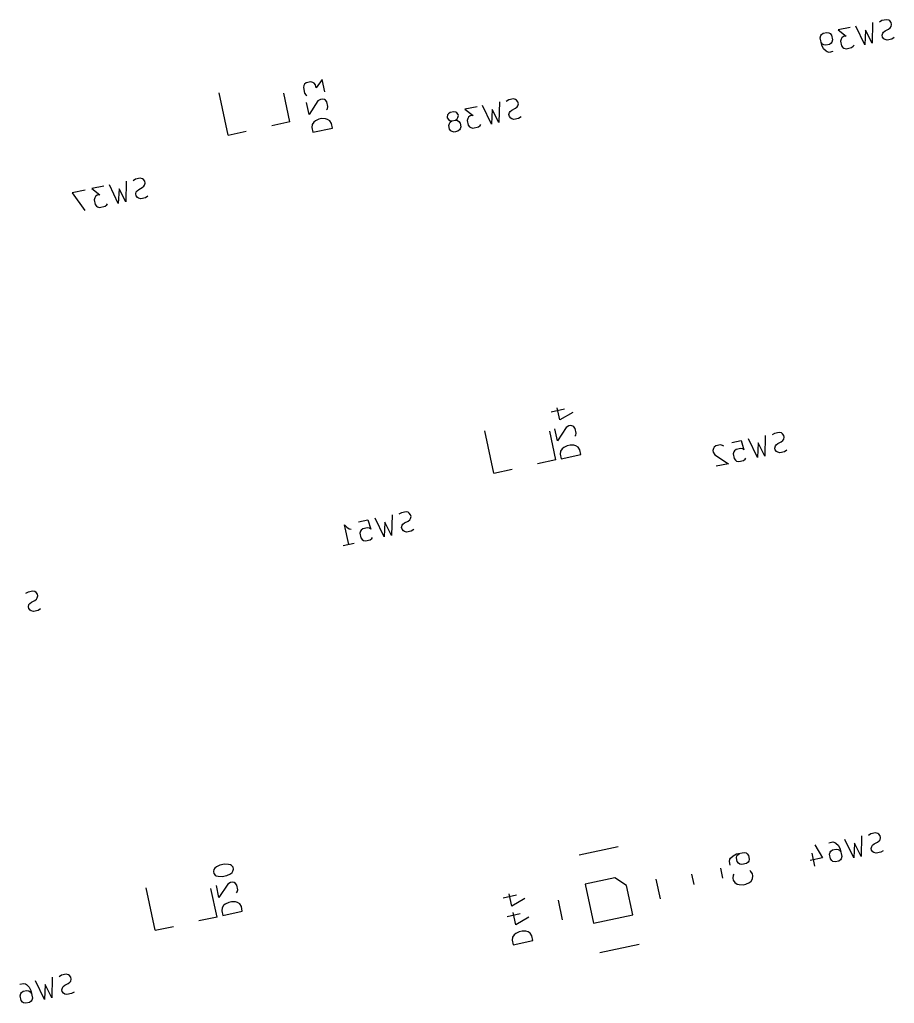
# Model space of a CAD drawing. Extents: x 27 to 362, y 19 to 136.
# Drawn here: x 225.57 to 269.24, y 28.12 to 77.24 of the extents above; entities that cross this region are included whole.
import ezdxf

# ---------------------------------------------------------------- set-up
doc = ezdxf.new("R2010")
doc.units = 0
doc.layers.add('BLACK', color=7, linetype='CONTINUOUS')

msp = doc.modelspace()

# ---------------------------------------------------------------- linework, layer by layer
at = {"layer": 'BLACK', "linetype": 'CONTINUOUS'}
for p, q in [((268.627, 77.1888), (268.497, 77.1125)), ((268.86, 77.2383), (268.627, 77.1888)), ((268.963, 77.2115), (268.86, 77.2383)), ((269.02, 77.1748), (268.963, 77.2115)), ((269.086, 77.0916), (269.02, 77.1748)), ((267.043, 76.8522), (266.438, 76.7234)), ((266.438, 76.7234), (266.843, 76.4201)), ((267.764, 75.9829), (267.323, 76.9116)), ((267.802, 76.7212), (267.764, 75.9829)), ((268.136, 76.0621), (267.802, 76.7212)), ((268.161, 77.0898), (268.136, 76.0621)), ((268.663, 76.5635), (268.699, 76.6199)), ((268.699, 76.6199), (268.783, 76.6863)), ((268.783, 76.6863), (268.959, 76.7725)), ((268.959, 76.7725), (269.042, 76.8389)), ((269.042, 76.8389), (269.079, 76.8954)), ((269.079, 76.8954), (269.106, 76.9984)), ((269.106, 76.9984), (269.086, 77.0916)), ((265.546, 76.3391), (265.573, 76.4422)), ((265.625, 75.9665), (265.546, 76.3391)), ((265.573, 76.4422), (265.609, 76.4987)), ((265.609, 76.4987), (265.693, 76.565)), ((265.693, 76.565), (265.879, 76.6046)), ((265.879, 76.6046), (265.982, 76.5779)), ((265.982, 76.5779), (266.039, 76.5412)), ((266.039, 76.5412), (266.105, 76.4579)), ((266.105, 76.4579), (266.154, 76.225)), ((266.154, 76.225), (266.128, 76.122)), ((266.584, 76.2676), (266.557, 76.1645)), ((266.557, 76.1645), (266.606, 75.9316)), ((266.62, 76.324), (266.584, 76.2676)), ((266.703, 76.3904), (266.62, 76.324)), ((266.843, 76.4201), (266.703, 76.3904)), ((268.636, 76.4604), (268.663, 76.5635)), ((268.656, 76.3672), (268.636, 76.4604)), ((268.722, 76.284), (268.656, 76.3672)), ((268.779, 76.2473), (268.722, 76.284)), ((268.882, 76.2205), (268.779, 76.2473)), ((269.115, 76.27), (268.882, 76.2205)), ((269.244, 76.3463), (269.115, 76.27)), ((265.662, 76.023), (265.595, 76.1062)), ((265.711, 75.7901), (265.625, 75.9665)), ((265.718, 75.9863), (265.662, 76.023)), ((265.834, 75.6701), (265.711, 75.7901)), ((265.821, 75.9595), (265.718, 75.9863)), ((266.008, 75.9991), (265.821, 75.9595)), ((265.891, 75.6335), (265.834, 75.6701)), ((266.18, 75.6463), (265.994, 75.6067)), ((266.091, 76.0655), (266.008, 75.9991)), ((266.128, 76.122), (266.091, 76.0655)), ((266.606, 75.9316), (266.673, 75.8484)), ((266.673, 75.8484), (266.729, 75.8117)), ((266.729, 75.8117), (266.832, 75.7849)), ((266.832, 75.7849), (267.112, 75.8443)), ((267.112, 75.8443), (267.195, 75.9107)), ((267.195, 75.9107), (267.232, 75.9672)), ((265.994, 75.6067), (265.891, 75.6335)), ((240.673, 74.2482), (240.37, 73.8429)), ((240.802, 73.6427), (240.673, 74.2482)), ((239.762, 73.957), (239.735, 73.854)), ((239.735, 73.854), (239.794, 73.5745)), ((239.798, 74.0135), (239.762, 73.957)), ((239.881, 74.0799), (239.798, 74.0135)), ((240.114, 74.1294), (239.881, 74.0799)), ((240.217, 74.1026), (240.114, 74.1294)), ((240.274, 74.0659), (240.217, 74.1026)), ((240.34, 73.9827), (240.274, 74.0659)), ((240.37, 73.8429), (240.34, 73.9827)), ((235.975, 71.4755), (235.526, 73.5883)), ((239.066, 72.1325), (238.763, 73.5606)), ((239.794, 73.5745), (239.861, 73.4912)), ((239.861, 73.4912), (239.917, 73.4546)), ((240.462, 73.1809), (240.022, 72.5032)), ((240.592, 73.2572), (240.462, 73.1809)), ((240.685, 73.277), (240.592, 73.2572)), ((240.788, 73.2502), (240.685, 73.277)), ((240.845, 73.2136), (240.788, 73.2502)), ((240.911, 73.1303), (240.845, 73.2136)), ((249.993, 73.2281), (249.864, 73.1518)), ((250.226, 73.2776), (249.993, 73.2281)), ((250.329, 73.2508), (250.226, 73.2776)), ((250.386, 73.2141), (250.329, 73.2508)), ((250.452, 73.1308), (250.386, 73.2141)), ((240.022, 72.5032), (239.893, 73.1087)), ((240.897, 72.7379), (240.934, 72.7944)), ((240.96, 72.8974), (240.911, 73.1303)), ((240.934, 72.7944), (240.96, 72.8974)), ((248.41, 72.8914), (247.804, 72.7627)), ((247.804, 72.7627), (248.209, 72.4594)), ((249.13, 72.0222), (248.689, 72.9508)), ((249.168, 72.7605), (249.13, 72.0222)), ((249.503, 72.1014), (249.168, 72.7605)), ((249.528, 73.129), (249.503, 72.1014)), ((250.066, 72.6592), (250.149, 72.7256)), ((250.149, 72.7256), (250.325, 72.8118)), ((250.325, 72.8118), (250.409, 72.8782)), ((250.409, 72.8782), (250.445, 72.9346)), ((250.445, 72.9346), (250.472, 73.0377)), ((250.472, 73.0377), (250.452, 73.1308)), ((240.51, 72.2662), (240.334, 72.1801)), ((240.65, 72.2959), (240.51, 72.2662)), ((240.846, 72.289), (240.65, 72.2959)), ((240.949, 72.2622), (240.846, 72.289)), ((241.062, 72.1888), (240.949, 72.2622)), ((246.939, 72.4815), (246.912, 72.3784)), ((246.912, 72.3784), (246.922, 72.3318)), ((246.922, 72.3318), (246.989, 72.2486)), ((246.976, 72.5379), (246.939, 72.4815)), ((247.059, 72.6043), (246.976, 72.5379)), ((246.989, 72.2486), (247.045, 72.2119)), ((247.045, 72.2119), (247.148, 72.1851)), ((247.245, 72.6439), (247.059, 72.6043)), ((247.148, 72.1851), (247.334, 72.2247)), ((247.348, 72.6171), (247.245, 72.6439)), ((247.334, 72.2247), (247.418, 72.2911)), ((247.334, 72.2247), (247.437, 72.1979)), ((247.405, 72.5805), (247.348, 72.6171)), ((247.471, 72.4972), (247.405, 72.5805)), ((247.418, 72.2911), (247.454, 72.3476)), ((247.437, 72.1979), (247.494, 72.1613)), ((247.454, 72.3476), (247.481, 72.4506)), ((247.481, 72.4506), (247.471, 72.4972)), ((247.95, 72.3068), (247.923, 72.2038)), ((247.923, 72.2038), (247.973, 71.9709)), ((247.986, 72.3633), (247.95, 72.3068)), ((248.07, 72.4297), (247.986, 72.3633)), ((248.209, 72.4594), (248.07, 72.4297)), ((250.002, 72.4997), (250.029, 72.6027)), ((250.022, 72.4065), (250.002, 72.4997)), ((250.088, 72.3233), (250.022, 72.4065)), ((250.029, 72.6027), (250.066, 72.6592)), ((250.145, 72.2866), (250.088, 72.3233)), ((250.248, 72.2598), (250.145, 72.2866)), ((250.481, 72.3093), (250.248, 72.2598)), ((250.611, 72.3856), (250.481, 72.3093)), ((239.066, 72.1325), (238.157, 71.9392)), ((240.177, 72.0007), (240.16, 71.8511)), ((240.16, 71.8511), (240.21, 71.6182)), ((240.251, 72.1137), (240.177, 72.0007)), ((240.21, 71.6182), (241.188, 71.8261)), ((240.334, 72.1801), (240.251, 72.1137)), ((241.139, 72.059), (241.062, 72.1888)), ((241.188, 71.8261), (241.139, 72.059)), ((247.001, 71.9592), (247.028, 72.0623)), ((247.041, 71.7729), (247.001, 71.9592)), ((247.028, 72.0623), (247.065, 72.1187)), ((247.107, 71.6896), (247.041, 71.7729)), ((247.065, 72.1187), (247.148, 72.1851)), ((247.536, 71.7322), (247.453, 71.6658)), ((247.494, 72.1613), (247.56, 72.078)), ((247.573, 71.7886), (247.536, 71.7322)), ((247.56, 72.078), (247.6, 71.8917)), ((247.6, 71.8917), (247.573, 71.7886)), ((247.973, 71.9709), (248.039, 71.8876)), ((248.039, 71.8876), (248.095, 71.851)), ((248.095, 71.851), (248.198, 71.8242)), ((248.198, 71.8242), (248.478, 71.8836)), ((248.478, 71.8836), (248.561, 71.95)), ((248.561, 71.95), (248.598, 72.0064)), ((235.975, 71.4755), (236.885, 71.6689)), ((247.164, 71.6529), (247.107, 71.6896)), ((247.267, 71.6262), (247.164, 71.6529)), ((247.453, 71.6658), (247.267, 71.6262)), ((231.36, 69.2673), (231.23, 69.1911)), ((231.593, 69.3168), (231.36, 69.2673)), ((231.696, 69.2901), (231.593, 69.3168)), ((231.752, 69.2534), (231.696, 69.2901)), ((231.819, 69.1701), (231.752, 69.2534)), ((229.776, 68.9307), (229.171, 68.802)), ((229.171, 68.802), (229.576, 68.4987)), ((230.496, 68.0615), (230.056, 68.9901)), ((230.534, 68.7998), (230.496, 68.0615)), ((230.869, 68.1407), (230.534, 68.7998)), ((230.894, 69.1683), (230.869, 68.1407)), ((231.432, 68.6985), (231.515, 68.7649)), ((231.515, 68.7649), (231.692, 68.8511)), ((231.692, 68.8511), (231.775, 68.9174)), ((231.775, 68.9174), (231.812, 68.9739)), ((231.812, 68.9739), (231.838, 69.077)), ((231.838, 69.077), (231.819, 69.1701)), ((228.844, 68.7327), (228.192, 68.5941)), ((228.192, 68.5941), (228.819, 67.7051)), ((229.316, 68.3461), (229.289, 68.2431)), ((229.353, 68.4026), (229.316, 68.3461)), ((229.436, 68.469), (229.353, 68.4026)), ((229.576, 68.4987), (229.436, 68.469)), ((231.368, 68.539), (231.395, 68.642)), ((231.388, 68.4458), (231.368, 68.539)), ((231.455, 68.3625), (231.388, 68.4458)), ((231.395, 68.642), (231.432, 68.6985)), ((231.511, 68.3259), (231.455, 68.3625)), ((231.614, 68.2991), (231.511, 68.3259)), ((231.847, 68.3486), (231.614, 68.2991)), ((231.977, 68.4249), (231.847, 68.3486)), ((229.289, 68.2431), (229.339, 68.0102)), ((229.339, 68.0102), (229.405, 67.9269)), ((229.405, 67.9269), (229.462, 67.8902)), ((229.462, 67.8902), (229.565, 67.8635)), ((229.565, 67.8635), (229.844, 67.9229)), ((229.844, 67.9229), (229.927, 67.9893)), ((229.927, 67.9893), (229.964, 68.0457)), ((252.767, 57.7857), (252.115, 57.6471)), ((252.54, 57.2506), (252.411, 57.8562)), ((253.189, 57.632), (252.54, 57.2506)), ((253.085, 56.977), (252.992, 56.9572)), ((253.188, 56.9502), (253.085, 56.977)), ((249.254, 54.5998), (248.805, 56.7126)), ((252.345, 55.2568), (252.041, 56.6849)), ((252.422, 56.2032), (252.293, 56.8087)), ((252.862, 56.8809), (252.422, 56.2032)), ((252.992, 56.9572), (252.862, 56.8809)), ((253.245, 56.9136), (253.188, 56.9502)), ((253.311, 56.8303), (253.245, 56.9136)), ((253.297, 56.4379), (253.334, 56.4944)), ((253.36, 56.5974), (253.311, 56.8303)), ((253.334, 56.4944), (253.36, 56.5974)), ((263.267, 56.5788), (263.137, 56.5025)), ((263.5, 56.6283), (263.267, 56.5788)), ((263.603, 56.6015), (263.5, 56.6283)), ((263.66, 56.5648), (263.603, 56.6015)), ((263.726, 56.4816), (263.66, 56.5648)), ((263.746, 56.3884), (263.726, 56.4816)), ((253.05, 55.9959), (252.91, 55.9662)), ((253.246, 55.989), (253.05, 55.9959)), ((260.566, 56.0045), (260.333, 55.955)), ((260.669, 55.9778), (260.566, 56.0045)), ((261.125, 56.1234), (261.59, 56.2224)), ((261.59, 56.2224), (261.736, 55.7665)), ((262.404, 55.3729), (261.963, 56.3016)), ((262.442, 56.1112), (262.404, 55.3729)), ((262.776, 55.4521), (262.442, 56.1112)), ((262.801, 56.4798), (262.776, 55.4521)), ((263.303, 55.9535), (263.339, 56.0099)), ((263.339, 56.0099), (263.423, 56.0763)), ((263.423, 56.0763), (263.599, 56.1625)), ((263.599, 56.1625), (263.682, 56.2289)), ((263.682, 56.2289), (263.719, 56.2854)), ((263.719, 56.2854), (263.746, 56.3884)), ((252.577, 55.7007), (252.56, 55.5511)), ((252.56, 55.5511), (252.61, 55.3182)), ((252.651, 55.8137), (252.577, 55.7007)), ((252.61, 55.3182), (253.588, 55.5261)), ((252.734, 55.8801), (252.651, 55.8137)), ((252.91, 55.9662), (252.734, 55.8801)), ((253.349, 55.9622), (253.246, 55.989)), ((253.462, 55.8888), (253.349, 55.9622)), ((253.539, 55.759), (253.462, 55.8888)), ((253.588, 55.5261), (253.539, 55.759)), ((260.213, 55.8322), (260.186, 55.7291)), ((260.186, 55.7291), (260.206, 55.636)), ((260.206, 55.636), (260.282, 55.5061)), ((260.249, 55.8887), (260.213, 55.8322)), ((260.333, 55.955), (260.249, 55.8887)), ((260.282, 55.5061), (260.96, 55.066)), ((260.725, 55.9411), (260.669, 55.9778)), ((261.224, 55.6576), (261.197, 55.5545)), ((261.197, 55.5545), (261.246, 55.3216)), ((261.26, 55.714), (261.224, 55.6576)), ((261.343, 55.7804), (261.26, 55.714)), ((261.576, 55.8299), (261.343, 55.7804)), ((261.679, 55.8032), (261.576, 55.8299)), ((261.736, 55.7665), (261.679, 55.8032)), ((263.276, 55.8504), (263.303, 55.9535)), ((263.296, 55.7572), (263.276, 55.8504)), ((263.362, 55.674), (263.296, 55.7572)), ((263.419, 55.6373), (263.362, 55.674)), ((263.522, 55.6105), (263.419, 55.6373)), ((263.755, 55.66), (263.522, 55.6105)), ((263.884, 55.7363), (263.755, 55.66)), ((252.345, 55.2568), (251.435, 55.0635)), ((260.96, 55.066), (260.354, 54.9373)), ((261.246, 55.3216), (261.313, 55.2384)), ((261.313, 55.2384), (261.369, 55.2017)), ((261.369, 55.2017), (261.472, 55.1749)), ((261.472, 55.1749), (261.705, 55.2244)), ((261.705, 55.2244), (261.788, 55.2908)), ((261.788, 55.2908), (261.825, 55.3473)), ((249.254, 54.5998), (250.164, 54.7932)), ((244.633, 52.6181), (244.504, 52.5418)), ((244.866, 52.6676), (244.633, 52.6181)), ((244.969, 52.6408), (244.866, 52.6676)), ((245.026, 52.6041), (244.969, 52.6408)), ((245.092, 52.5209), (245.026, 52.6041)), ((242.491, 52.1626), (242.957, 52.2616)), ((242.957, 52.2616), (243.102, 51.8058)), ((243.77, 51.4122), (243.329, 52.3408)), ((243.808, 52.1505), (243.77, 51.4122)), ((244.143, 51.4914), (243.808, 52.1505)), ((244.168, 52.5191), (244.143, 51.4914)), ((244.706, 52.0492), (244.789, 52.1156)), ((244.789, 52.1156), (244.965, 52.2018)), ((244.965, 52.2018), (245.049, 52.2682)), ((245.049, 52.2682), (245.085, 52.3246)), ((245.085, 52.3246), (245.112, 52.4277)), ((245.112, 52.4277), (245.092, 52.5209)), ((242, 51.036), (241.792, 52.0141)), ((241.792, 52.0141), (241.915, 51.8942)), ((241.915, 51.8942), (242.028, 51.8208)), ((242.028, 51.8208), (242.131, 51.7941)), ((242.59, 51.6969), (242.563, 51.5938)), ((242.563, 51.5938), (242.613, 51.3609)), ((242.626, 51.7533), (242.59, 51.6969)), ((242.71, 51.8197), (242.626, 51.7533)), ((242.943, 51.8692), (242.71, 51.8197)), ((243.046, 51.8424), (242.943, 51.8692)), ((243.102, 51.8058), (243.046, 51.8424)), ((244.642, 51.8897), (244.669, 51.9927)), ((244.662, 51.7965), (244.642, 51.8897)), ((244.728, 51.7133), (244.662, 51.7965)), ((244.669, 51.9927), (244.706, 52.0492)), ((244.785, 51.6766), (244.728, 51.7133)), ((244.888, 51.6498), (244.785, 51.6766)), ((245.121, 51.6993), (244.888, 51.6498)), ((245.251, 51.7756), (245.121, 51.6993)), ((241.721, 50.9766), (242.28, 51.0954)), ((242.613, 51.3609), (242.679, 51.2776)), ((242.679, 51.2776), (242.735, 51.241)), ((242.735, 51.241), (242.838, 51.2142)), ((242.838, 51.2142), (243.071, 51.2637)), ((243.071, 51.2637), (243.155, 51.3301)), ((243.155, 51.3301), (243.191, 51.3866)), ((226, 48.6573), (225.87, 48.5811)), ((226.233, 48.7068), (226, 48.6573)), ((226.336, 48.6801), (226.233, 48.7068)), ((226.392, 48.6434), (226.336, 48.6801)), ((226.459, 48.5601), (226.392, 48.6434)), ((226.072, 48.0885), (226.155, 48.1549)), ((226.155, 48.1549), (226.332, 48.2411)), ((226.332, 48.2411), (226.415, 48.3074)), ((226.415, 48.3074), (226.452, 48.3639)), ((226.452, 48.3639), (226.478, 48.467)), ((226.478, 48.467), (226.459, 48.5601)), ((226.008, 47.929), (226.035, 48.032)), ((226.028, 47.8358), (226.008, 47.929)), ((226.095, 47.7525), (226.028, 47.8358)), ((226.035, 48.032), (226.072, 48.0885)), ((226.151, 47.7159), (226.095, 47.7525)), ((226.254, 47.6891), (226.151, 47.7159)), ((226.487, 47.7386), (226.254, 47.6891)), ((226.617, 47.8149), (226.487, 47.7386)), ((267.611, 36.4898), (267.586, 35.4621)), ((268.077, 36.5888), (267.947, 36.5125)), ((268.31, 36.6383), (268.077, 36.5888)), ((268.413, 36.6115), (268.31, 36.6383)), ((268.47, 36.5748), (268.413, 36.6115)), ((268.536, 36.4916), (268.47, 36.5748)), ((268.529, 36.2954), (268.556, 36.3984)), ((268.556, 36.3984), (268.536, 36.4916)), ((253.504, 35.5474), (255.46, 35.9632)), ((265.273, 36.0413), (265.654, 35.3921)), ((265.981, 36.1433), (266.167, 36.1829)), ((266.167, 36.1829), (266.27, 36.1561)), ((266.27, 36.1561), (266.327, 36.1194)), ((266.327, 36.1194), (266.45, 35.9995)), ((266.45, 35.9995), (266.536, 35.823)), ((267.214, 35.3829), (266.773, 36.3116)), ((267.252, 36.1212), (267.214, 35.3829)), ((267.586, 35.4621), (267.252, 36.1212)), ((268.086, 35.8604), (268.113, 35.9635)), ((268.106, 35.7672), (268.086, 35.8604)), ((268.113, 35.9635), (268.149, 36.0199)), ((268.149, 36.0199), (268.233, 36.0863)), ((268.233, 36.0863), (268.409, 36.1725)), ((268.409, 36.1725), (268.492, 36.2389)), ((268.492, 36.2389), (268.529, 36.2954)), ((261.033, 35.3159), (261.07, 35.3723)), ((261.07, 35.3723), (261.19, 35.4952)), ((261.19, 35.4952), (261.366, 35.5814)), ((261.359, 35.3852), (261.386, 35.4882)), ((261.399, 35.1988), (261.359, 35.3852)), ((261.366, 35.5814), (261.739, 35.6606)), ((261.386, 35.4882), (261.423, 35.5447)), ((261.423, 35.5447), (261.506, 35.6111)), ((261.739, 35.6606), (261.842, 35.6338)), ((261.842, 35.6338), (261.898, 35.5971)), ((261.898, 35.5971), (261.965, 35.5139)), ((261.965, 35.5139), (262.004, 35.3276)), ((265.654, 35.3921), (265.048, 35.2634)), ((265.119, 35.6192), (265.257, 34.9671)), ((266.007, 35.5645), (266.034, 35.6676)), ((266.056, 35.3316), (266.007, 35.5645)), ((266.034, 35.6676), (266.07, 35.724)), ((266.07, 35.724), (266.153, 35.7904)), ((266.153, 35.7904), (266.34, 35.83)), ((266.34, 35.83), (266.443, 35.8032)), ((266.443, 35.8032), (266.499, 35.7666)), ((266.499, 35.7666), (266.566, 35.6833)), ((266.536, 35.823), (266.615, 35.4504)), ((266.615, 35.4504), (266.588, 35.3474)), ((268.172, 35.684), (268.106, 35.7672)), ((268.229, 35.6473), (268.172, 35.684)), ((268.332, 35.6205), (268.229, 35.6473)), ((268.565, 35.67), (268.332, 35.6205)), ((268.694, 35.7463), (268.565, 35.67)), ((235.391, 34.9333), (235.308, 34.8669)), ((235.568, 35.0195), (235.391, 34.9333)), ((235.801, 35.069), (235.568, 35.0195)), ((235.997, 35.062), (235.801, 35.069)), ((236.1, 35.0352), (235.997, 35.062)), ((236.156, 34.9985), (236.1, 35.0352)), ((236.223, 34.9153), (236.156, 34.9985)), ((236.243, 34.8221), (236.223, 34.9153)), ((260.683, 34.3658), (260.574, 34.8768)), ((261.006, 35.2128), (261.033, 35.3159)), ((261.046, 35.0265), (261.006, 35.2128)), ((261.465, 35.1156), (261.399, 35.1988)), ((261.522, 35.0789), (261.465, 35.1156)), ((261.625, 35.0521), (261.522, 35.0789)), ((261.858, 35.1016), (261.625, 35.0521)), ((261.941, 35.168), (261.858, 35.1016)), ((261.978, 35.2245), (261.941, 35.168)), ((262.004, 35.3276), (261.978, 35.2245)), ((266.123, 35.2484), (266.056, 35.3316)), ((266.179, 35.2117), (266.123, 35.2484)), ((266.282, 35.1849), (266.179, 35.2117)), ((266.468, 35.2245), (266.282, 35.1849)), ((266.552, 35.2909), (266.468, 35.2245)), ((266.588, 35.3474), (266.552, 35.2909)), ((235.271, 34.8104), (235.245, 34.7074)), ((235.245, 34.7074), (235.264, 34.6142)), ((235.264, 34.6142), (235.331, 34.531)), ((235.308, 34.8669), (235.271, 34.8104)), ((235.331, 34.531), (235.387, 34.4943)), ((235.387, 34.4943), (235.49, 34.4675)), ((235.49, 34.4675), (235.687, 34.4605)), ((235.687, 34.4605), (235.919, 34.51)), ((235.919, 34.51), (236.096, 34.5962)), ((236.096, 34.5962), (236.179, 34.6626)), ((236.179, 34.6626), (236.216, 34.7191)), ((236.216, 34.7191), (236.243, 34.8221)), ((255.283, 34.392), (253.815, 34.0801)), ((255.876, 34.0069), (255.283, 34.392)), ((259.245, 34.0601), (259.136, 34.5712)), ((261.201, 34.524), (261.185, 34.3744)), ((261.238, 34.5805), (261.201, 34.524)), ((262.086, 34.7121), (262.03, 34.7488)), ((262.163, 34.5823), (262.086, 34.7121)), ((262.183, 34.4891), (262.163, 34.5823)), ((262.166, 34.3395), (262.183, 34.4891)), ((235.522, 33.4032), (235.393, 34.0087)), ((235.962, 34.0809), (235.522, 33.4032)), ((236.092, 34.1572), (235.962, 34.0809)), ((236.185, 34.177), (236.092, 34.1572)), ((236.288, 34.1502), (236.185, 34.177)), ((236.345, 34.1136), (236.288, 34.1502)), ((236.411, 34.0303), (236.345, 34.1136)), ((236.46, 33.7974), (236.411, 34.0303)), ((253.815, 34.0801), (254.231, 32.1238)), ((256.188, 32.5397), (255.876, 34.0069)), ((257.343, 34.3188), (257.551, 33.3406)), ((261.185, 34.3744), (261.204, 34.2812)), ((261.204, 34.2812), (261.281, 34.1514)), ((261.281, 34.1514), (261.394, 34.078)), ((261.394, 34.078), (261.497, 34.0513)), ((261.497, 34.0513), (261.693, 34.0443)), ((261.693, 34.0443), (261.833, 34.074)), ((261.833, 34.074), (262.009, 34.1602)), ((262.009, 34.1602), (262.092, 34.2265)), ((262.092, 34.2265), (262.166, 34.3395)), ((232.336, 31.7724), (231.887, 33.8852)), ((235.427, 32.4294), (235.124, 33.8575)), ((236.397, 33.6379), (236.434, 33.6944)), ((236.434, 33.6944), (236.46, 33.7974)), ((250.371, 33.5184), (249.719, 33.3798)), ((250.144, 32.9833), (250.015, 33.5889)), ((235.751, 33.0137), (235.677, 32.9007)), ((235.834, 33.0801), (235.751, 33.0137)), ((236.01, 33.1662), (235.834, 33.0801)), ((236.15, 33.1959), (236.01, 33.1662)), ((236.346, 33.189), (236.15, 33.1959)), ((236.449, 33.1622), (236.346, 33.189)), ((236.562, 33.0888), (236.449, 33.1622)), ((236.639, 32.959), (236.562, 33.0888)), ((236.688, 32.7261), (236.639, 32.959)), ((250.793, 33.3647), (250.144, 32.9833)), ((252.452, 33.2792), (252.66, 32.301)), ((235.427, 32.4294), (234.517, 32.236)), ((235.677, 32.9007), (235.66, 32.7511)), ((235.66, 32.7511), (235.71, 32.5182)), ((235.71, 32.5182), (236.688, 32.7261)), ((250.569, 32.5869), (249.917, 32.4483)), ((250.342, 32.0518), (250.213, 32.6573)), ((250.991, 32.4332), (250.342, 32.0518)), ((254.231, 32.1238), (256.188, 32.5397)), ((232.336, 31.7724), (233.246, 31.9658)), ((250.182, 31.4334), (250.165, 31.2838)), ((250.255, 31.5464), (250.182, 31.4334)), ((250.338, 31.6128), (250.255, 31.5464)), ((250.515, 31.699), (250.338, 31.6128)), ((250.654, 31.7287), (250.515, 31.699)), ((250.851, 31.7217), (250.654, 31.7287)), ((250.954, 31.6949), (250.851, 31.7217)), ((251.067, 31.6215), (250.954, 31.6949)), ((251.143, 31.4917), (251.067, 31.6215)), ((251.192, 31.2588), (251.143, 31.4917)), ((250.165, 31.2838), (250.214, 31.0509)), ((250.214, 31.0509), (251.192, 31.2588)), ((254.543, 30.6566), (256.499, 31.0724)), ((227.667, 29.5288), (227.537, 29.4525)), ((227.9, 29.5783), (227.667, 29.5288)), ((228.003, 29.5515), (227.9, 29.5783)), ((228.06, 29.5148), (228.003, 29.5515)), ((228.126, 29.4316), (228.06, 29.5148)), ((225.571, 29.0832), (225.757, 29.1228)), ((225.757, 29.1228), (225.86, 29.0961)), ((225.86, 29.0961), (225.917, 29.0594)), ((225.917, 29.0594), (226.04, 28.9395)), ((226.804, 28.3229), (226.363, 29.2516)), ((226.842, 29.0612), (226.804, 28.3229)), ((227.176, 28.4021), (226.842, 29.0612)), ((227.201, 29.4298), (227.176, 28.4021)), ((227.739, 28.9599), (227.823, 29.0263)), ((227.823, 29.0263), (227.999, 29.1125)), ((227.999, 29.1125), (228.082, 29.1789)), ((228.082, 29.1789), (228.119, 29.2353)), ((228.119, 29.2353), (228.146, 29.3384)), ((228.146, 29.3384), (228.126, 29.4316)), ((225.597, 28.5045), (225.624, 28.6076)), ((225.646, 28.2716), (225.597, 28.5045)), ((225.624, 28.6076), (225.66, 28.664)), ((225.66, 28.664), (225.743, 28.7304)), ((225.743, 28.7304), (225.93, 28.77)), ((225.93, 28.77), (226.033, 28.7432)), ((226.033, 28.7432), (226.089, 28.7066)), ((226.04, 28.9395), (226.126, 28.763)), ((226.089, 28.7066), (226.156, 28.6233)), ((226.126, 28.763), (226.205, 28.3904)), ((227.676, 28.8004), (227.703, 28.9034)), ((227.696, 28.7072), (227.676, 28.8004)), ((227.762, 28.624), (227.696, 28.7072)), ((227.703, 28.9034), (227.739, 28.9599)), ((227.819, 28.5873), (227.762, 28.624)), ((227.922, 28.5605), (227.819, 28.5873)), ((228.155, 28.61), (227.922, 28.5605)), ((228.284, 28.6863), (228.155, 28.61)), ((225.713, 28.1884), (225.646, 28.2716)), ((225.769, 28.1517), (225.713, 28.1884)), ((225.872, 28.1249), (225.769, 28.1517)), ((226.058, 28.1645), (225.872, 28.1249)), ((226.142, 28.2309), (226.058, 28.1645)), ((226.178, 28.2874), (226.142, 28.2309)), ((226.205, 28.3904), (226.178, 28.2874))]:
    msp.add_line(p, q, dxfattribs=at)

doc.saveas('drawing.dxf')
